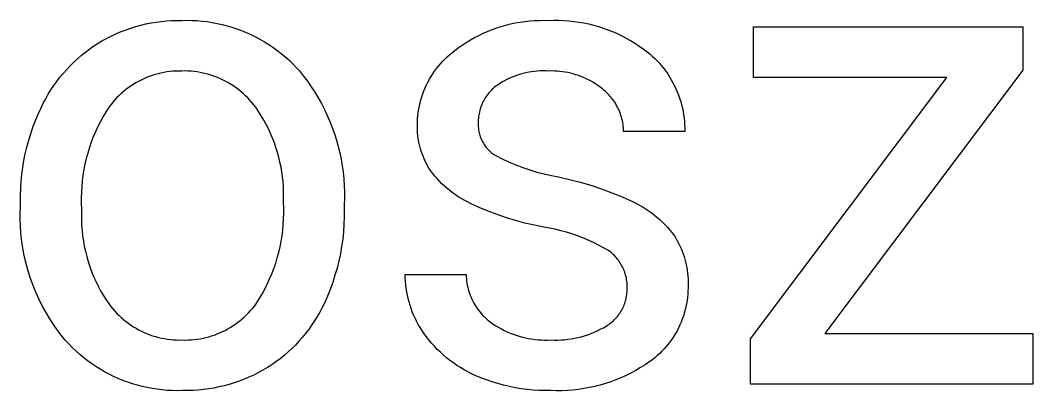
# Model space of a CAD drawing. Header units: millimetres. Extents: x 0 to 4030, y -54 to 2762.
# Drawn here: x 2719.7 to 2780.5, y 123.4 to 145.6 of the extents above; entities that cross this region are included whole.
import ezdxf

# ---------------------------------------------------------------- set-up
doc = ezdxf.new("R2010")
doc.units = ezdxf.units.MM
doc.header["$MEASUREMENT"] = 0
doc.layers.add('Domyślny', color=7, linetype='Continuous', true_color=0x000000)

msp = doc.modelspace()

# ---------------------------------------------------------------- linework, layer by layer
at = {"layer": 'Domyślny'}
for p, q in [((2726.644, 145.258), (2726.943, 145.339)), ((2726.943, 145.339), (2727.245, 145.411)), ((2727.245, 145.411), (2727.55, 145.472)), ((2727.55, 145.472), (2727.856, 145.523)), ((2727.856, 145.523), (2728.163, 145.564)), ((2728.163, 145.564), (2728.472, 145.595)), ((2728.472, 145.595), (2728.781, 145.615)), ((2728.781, 145.615), (2729.092, 145.625)), ((2729.092, 145.625), (2729.402, 145.625)), ((2729.402, 145.625), (2729.707, 145.631)), ((2729.707, 145.631), (2730.012, 145.626)), ((2730.012, 145.626), (2730.317, 145.611)), ((2730.317, 145.611), (2730.621, 145.586)), ((2730.621, 145.586), (2730.924, 145.55)), ((2730.924, 145.55), (2731.225, 145.504)), ((2731.225, 145.504), (2731.525, 145.448)), ((2731.525, 145.448), (2731.823, 145.382)), ((2731.823, 145.382), (2732.118, 145.306)), ((2732.118, 145.306), (2732.411, 145.219)), ((2748.577, 145.262), (2748.856, 145.341)), ((2748.856, 145.341), (2749.137, 145.411)), ((2749.137, 145.411), (2749.42, 145.471)), ((2749.42, 145.471), (2749.705, 145.522)), ((2749.705, 145.522), (2749.992, 145.563)), ((2749.992, 145.563), (2750.28, 145.595)), ((2750.28, 145.595), (2750.569, 145.617)), ((2750.569, 145.617), (2750.858, 145.629)), ((2750.858, 145.629), (2751.148, 145.632)), ((2751.148, 145.632), (2751.437, 145.625)), ((2751.437, 145.625), (2751.738, 145.634)), ((2751.738, 145.634), (2752.038, 145.632)), ((2752.038, 145.632), (2752.339, 145.621)), ((2752.339, 145.621), (2752.638, 145.599)), ((2752.638, 145.599), (2752.937, 145.567)), ((2752.937, 145.567), (2753.235, 145.525)), ((2753.235, 145.525), (2753.531, 145.473)), ((2753.531, 145.473), (2753.825, 145.412)), ((2753.825, 145.412), (2754.117, 145.34)), ((2754.117, 145.34), (2754.407, 145.258)), ((2724.919, 144.565), (2725.197, 144.704)), ((2725.197, 144.704), (2725.478, 144.834)), ((2725.478, 144.834), (2725.764, 144.954)), ((2725.764, 144.954), (2726.054, 145.065)), ((2726.054, 145.065), (2726.348, 145.166)), ((2726.348, 145.166), (2726.644, 145.258)), ((2732.411, 145.219), (2732.7, 145.123)), ((2732.7, 145.123), (2732.986, 145.017)), ((2732.986, 145.017), (2733.269, 144.902)), ((2733.269, 144.902), (2733.547, 144.777)), ((2733.547, 144.777), (2733.821, 144.642)), ((2746.975, 144.595), (2747.232, 144.728)), ((2747.232, 144.728), (2747.494, 144.853)), ((2747.494, 144.853), (2747.759, 144.969)), ((2747.759, 144.969), (2748.029, 145.075)), ((2748.029, 145.075), (2748.301, 145.173)), ((2748.301, 145.173), (2748.577, 145.262)), ((2754.407, 145.258), (2754.693, 145.167)), ((2754.693, 145.167), (2754.977, 145.066)), ((2754.977, 145.066), (2755.256, 144.956)), ((2755.256, 144.956), (2755.532, 144.836)), ((2755.532, 144.836), (2755.804, 144.708)), ((2755.804, 144.708), (2756.071, 144.57)), ((2763.709, 142.209), (2763.709, 145.245)), ((2763.709, 145.245), (2779.891, 145.245)), ((2779.891, 145.245), (2779.891, 142.645)), ((2723.868, 143.913), (2724.121, 144.091)), ((2724.121, 144.091), (2724.379, 144.26)), ((2724.379, 144.26), (2724.647, 144.417)), ((2724.647, 144.417), (2724.919, 144.565)), ((2733.821, 144.642), (2734.09, 144.499)), ((2734.09, 144.499), (2734.354, 144.346)), ((2734.354, 144.346), (2734.613, 144.185)), ((2734.613, 144.185), (2734.866, 144.015)), ((2745.995, 143.979), (2746.232, 144.145)), ((2746.232, 144.145), (2746.475, 144.303)), ((2746.475, 144.303), (2746.723, 144.453)), ((2746.723, 144.453), (2746.975, 144.595)), ((2756.071, 144.57), (2756.333, 144.423)), ((2756.333, 144.423), (2756.59, 144.267)), ((2756.59, 144.267), (2756.842, 144.103)), ((2756.842, 144.103), (2757.088, 143.93)), ((2723.147, 143.332), (2723.381, 143.534)), ((2723.381, 143.534), (2723.621, 143.728)), ((2723.621, 143.728), (2723.868, 143.913)), ((2734.866, 144.015), (2735.113, 143.836)), ((2735.113, 143.836), (2735.354, 143.649)), ((2735.354, 143.649), (2735.589, 143.454)), ((2735.589, 143.454), (2735.817, 143.251)), ((2745.324, 143.437), (2745.467, 143.565)), ((2745.467, 143.565), (2745.613, 143.687)), ((2745.613, 143.687), (2745.764, 143.804)), ((2745.764, 143.804), (2745.995, 143.979)), ((2757.088, 143.93), (2757.328, 143.75)), ((2757.328, 143.75), (2757.486, 143.621)), ((2757.486, 143.621), (2757.639, 143.486)), ((2757.639, 143.486), (2757.787, 143.347)), ((2722.488, 142.681), (2722.7, 142.906)), ((2722.7, 142.906), (2722.92, 143.123)), ((2722.92, 143.123), (2723.147, 143.332)), ((2735.817, 143.251), (2736.037, 143.041)), ((2736.037, 143.041), (2736.251, 142.823)), ((2744.683, 142.731), (2744.801, 142.881)), ((2744.801, 142.881), (2744.925, 143.027)), ((2744.925, 143.027), (2745.053, 143.168)), ((2745.053, 143.168), (2745.186, 143.305)), ((2745.186, 143.305), (2745.324, 143.437)), ((2757.787, 143.347), (2757.93, 143.203)), ((2757.93, 143.203), (2758.069, 143.053)), ((2758.069, 143.053), (2758.202, 142.9)), ((2758.202, 142.9), (2758.33, 142.741)), ((2722.086, 142.212), (2722.283, 142.45)), ((2722.283, 142.45), (2722.488, 142.681)), ((2727.455, 142.265), (2727.287, 142.199)), ((2727.625, 142.325), (2727.455, 142.265)), ((2727.798, 142.378), (2727.625, 142.325)), ((2727.972, 142.426), (2727.798, 142.378)), ((2728.147, 142.468), (2727.972, 142.426)), ((2728.324, 142.504), (2728.147, 142.468)), ((2728.502, 142.533), (2728.324, 142.504)), ((2728.681, 142.557), (2728.502, 142.533)), ((2728.861, 142.574), (2728.681, 142.557)), ((2729.041, 142.585), (2728.861, 142.574)), ((2729.221, 142.59), (2729.041, 142.585)), ((2729.402, 142.589), (2729.221, 142.59)), ((2729.585, 142.591), (2729.402, 142.589)), ((2729.769, 142.586), (2729.585, 142.591)), ((2729.952, 142.575), (2729.769, 142.586)), ((2730.134, 142.558), (2729.952, 142.575)), ((2730.316, 142.535), (2730.134, 142.558)), ((2730.497, 142.505), (2730.316, 142.535)), ((2730.677, 142.469), (2730.497, 142.505)), ((2730.855, 142.427), (2730.677, 142.469)), ((2731.032, 142.379), (2730.855, 142.427)), ((2731.207, 142.324), (2731.032, 142.379)), ((2731.38, 142.264), (2731.207, 142.324)), ((2731.551, 142.198), (2731.38, 142.264)), ((2736.251, 142.823), (2736.457, 142.598)), ((2736.457, 142.598), (2736.705, 142.29)), ((2736.705, 142.29), (2736.942, 141.974)), ((2744.263, 142.094), (2744.36, 142.259)), ((2744.36, 142.259), (2744.462, 142.42)), ((2744.462, 142.42), (2744.57, 142.578)), ((2744.57, 142.578), (2744.683, 142.731)), ((2749.395, 142.284), (2749.234, 142.221)), ((2749.559, 142.341), (2749.395, 142.284)), ((2749.724, 142.393), (2749.559, 142.341)), ((2749.891, 142.439), (2749.724, 142.393)), ((2750.06, 142.479), (2749.891, 142.439)), ((2750.23, 142.514), (2750.06, 142.479)), ((2750.4, 142.542), (2750.23, 142.514)), ((2750.572, 142.565), (2750.4, 142.542)), ((2750.745, 142.582), (2750.572, 142.565)), ((2750.918, 142.592), (2750.745, 142.582)), ((2751.091, 142.597), (2750.918, 142.592)), ((2751.264, 142.596), (2751.091, 142.597)), ((2751.437, 142.589), (2751.264, 142.596)), ((2751.602, 142.592), (2751.437, 142.589)), ((2751.766, 142.59), (2751.602, 142.592)), ((2751.931, 142.581), (2751.766, 142.59)), ((2752.095, 142.568), (2751.931, 142.581)), ((2752.258, 142.548), (2752.095, 142.568)), ((2752.421, 142.524), (2752.258, 142.548)), ((2752.582, 142.493), (2752.421, 142.524)), ((2752.743, 142.457), (2752.582, 142.493)), ((2752.902, 142.416), (2752.743, 142.457)), ((2753.06, 142.369), (2752.902, 142.416)), ((2753.216, 142.316), (2753.06, 142.369)), ((2753.37, 142.259), (2753.216, 142.316)), ((2753.522, 142.196), (2753.37, 142.259)), ((2758.33, 142.741), (2758.452, 142.579)), ((2758.452, 142.579), (2758.569, 142.412)), ((2758.569, 142.412), (2758.68, 142.242)), ((2758.68, 142.242), (2758.785, 142.067)), ((2779.891, 142.645), (2767.99, 126.839)), ((2721.545, 141.461), (2721.717, 141.717)), ((2721.717, 141.717), (2721.898, 141.968)), ((2721.898, 141.968), (2722.086, 142.212)), ((2726.334, 141.689), (2726.186, 141.585)), ((2726.485, 141.787), (2726.334, 141.689)), ((2726.639, 141.881), (2726.485, 141.787)), ((2726.797, 141.969), (2726.639, 141.881)), ((2726.958, 142.051), (2726.797, 141.969)), ((2727.121, 142.128), (2726.958, 142.051)), ((2727.287, 142.199), (2727.121, 142.128)), ((2731.72, 142.125), (2731.551, 142.198)), ((2731.886, 142.047), (2731.72, 142.125)), ((2732.049, 141.964), (2731.886, 142.047)), ((2732.209, 141.874), (2732.049, 141.964)), ((2732.366, 141.78), (2732.209, 141.874)), ((2732.52, 141.68), (2732.366, 141.78)), ((2732.67, 141.574), (2732.52, 141.68)), ((2736.942, 141.974), (2737.169, 141.651)), ((2737.169, 141.651), (2737.384, 141.32)), ((2744.007, 141.582), (2744.087, 141.756)), ((2744.087, 141.756), (2744.172, 141.926)), ((2744.172, 141.926), (2744.263, 142.094)), ((2748.245, 141.675), (2748.172, 141.617)), ((2748.32, 141.73), (2748.245, 141.675)), ((2748.465, 141.825), (2748.32, 141.73)), ((2748.613, 141.915), (2748.465, 141.825)), ((2748.764, 141.999), (2748.613, 141.915)), ((2748.918, 142.079), (2748.764, 141.999)), ((2749.075, 142.153), (2748.918, 142.079)), ((2749.234, 142.221), (2749.075, 142.153)), ((2753.672, 142.128), (2753.522, 142.196)), ((2753.819, 142.055), (2753.672, 142.128)), ((2753.964, 141.977), (2753.819, 142.055)), ((2754.106, 141.893), (2753.964, 141.977)), ((2754.245, 141.806), (2754.106, 141.893)), ((2754.382, 141.713), (2754.245, 141.806)), ((2754.514, 141.616), (2754.382, 141.713)), ((2758.785, 142.067), (2758.884, 141.89)), ((2758.884, 141.89), (2758.977, 141.709)), ((2758.977, 141.709), (2759.064, 141.525)), ((2763.531, 126.537), (2775.314, 142.209)), ((2775.314, 142.209), (2763.709, 142.209)), ((2721.227, 140.931), (2721.382, 141.199)), ((2721.382, 141.199), (2721.545, 141.461)), ((2725.633, 141.121), (2725.506, 140.994)), ((2725.765, 141.244), (2725.633, 141.121)), ((2725.902, 141.363), (2725.765, 141.244)), ((2726.042, 141.476), (2725.902, 141.363)), ((2726.186, 141.585), (2726.042, 141.476)), ((2732.816, 141.464), (2732.67, 141.574)), ((2732.959, 141.348), (2732.816, 141.464)), ((2733.097, 141.228), (2732.959, 141.348)), ((2733.231, 141.103), (2733.097, 141.228)), ((2733.361, 140.973), (2733.231, 141.103)), ((2737.384, 141.32), (2737.588, 140.981)), ((2743.751, 140.863), (2743.806, 141.046)), ((2743.806, 141.046), (2743.867, 141.227)), ((2743.867, 141.227), (2743.934, 141.405)), ((2743.934, 141.405), (2744.007, 141.582)), ((2747.669, 141.068), (2747.617, 140.99)), ((2747.723, 141.144), (2747.669, 141.068)), ((2747.78, 141.218), (2747.723, 141.144)), ((2747.839, 141.29), (2747.78, 141.218)), ((2747.901, 141.36), (2747.839, 141.29)), ((2747.965, 141.427), (2747.901, 141.36)), ((2748.032, 141.493), (2747.965, 141.427)), ((2748.101, 141.556), (2748.032, 141.493)), ((2748.172, 141.617), (2748.101, 141.556)), ((2754.644, 141.514), (2754.514, 141.616)), ((2754.73, 141.446), (2754.644, 141.514)), ((2754.813, 141.375), (2754.73, 141.446)), ((2754.894, 141.301), (2754.813, 141.375)), ((2754.973, 141.225), (2754.894, 141.301)), ((2755.049, 141.145), (2754.973, 141.225)), ((2755.122, 141.064), (2755.049, 141.145)), ((2755.192, 140.98), (2755.122, 141.064)), ((2759.064, 141.525), (2759.144, 141.338)), ((2759.144, 141.338), (2759.218, 141.148)), ((2759.218, 141.148), (2759.285, 140.956)), ((2720.946, 140.381), (2721.082, 140.659)), ((2721.082, 140.659), (2721.227, 140.931)), ((2725.04, 140.442), (2724.855, 140.156)), ((2725.15, 140.586), (2725.04, 140.442)), ((2725.264, 140.726), (2725.15, 140.586)), ((2725.382, 140.862), (2725.264, 140.726)), ((2725.506, 140.994), (2725.382, 140.862)), ((2733.486, 140.839), (2733.361, 140.973)), ((2733.607, 140.701), (2733.486, 140.839)), ((2733.722, 140.559), (2733.607, 140.701)), ((2733.833, 140.413), (2733.722, 140.559)), ((2734.003, 140.164), (2733.833, 140.413)), ((2737.588, 140.981), (2737.781, 140.636)), ((2737.781, 140.636), (2737.961, 140.285)), ((2743.625, 140.304), (2743.661, 140.492)), ((2743.661, 140.492), (2743.703, 140.678)), ((2743.703, 140.678), (2743.751, 140.863)), ((2747.367, 140.49), (2747.335, 140.402)), ((2747.401, 140.577), (2747.367, 140.49)), ((2747.439, 140.663), (2747.401, 140.577)), ((2747.479, 140.747), (2747.439, 140.663)), ((2747.522, 140.829), (2747.479, 140.747)), ((2747.568, 140.911), (2747.522, 140.829)), ((2747.617, 140.99), (2747.568, 140.911)), ((2755.26, 140.893), (2755.192, 140.98)), ((2755.325, 140.805), (2755.26, 140.893)), ((2755.386, 140.714), (2755.325, 140.805)), ((2755.445, 140.621), (2755.386, 140.714)), ((2755.5, 140.527), (2755.445, 140.621)), ((2755.552, 140.43), (2755.5, 140.527)), ((2755.601, 140.332), (2755.552, 140.43)), ((2759.285, 140.956), (2759.346, 140.762)), ((2759.346, 140.762), (2759.4, 140.566)), ((2759.4, 140.566), (2759.448, 140.368)), ((2720.612, 139.617), (2720.772, 140.002)), ((2720.772, 140.002), (2720.946, 140.381)), ((2724.68, 139.863), (2724.515, 139.565)), ((2724.855, 140.156), (2724.68, 139.863)), ((2734.166, 139.91), (2734.003, 140.164)), ((2734.319, 139.65), (2734.166, 139.91)), ((2737.961, 140.285), (2738.13, 139.928)), ((2738.13, 139.928), (2738.287, 139.565)), ((2743.557, 139.736), (2743.573, 139.926)), ((2743.573, 139.926), (2743.596, 140.116)), ((2743.596, 140.116), (2743.625, 140.304)), ((2747.212, 139.857), (2747.203, 139.764)), ((2747.225, 139.95), (2747.212, 139.857)), ((2747.241, 140.042), (2747.225, 139.95)), ((2747.26, 140.133), (2747.241, 140.042)), ((2747.282, 140.224), (2747.26, 140.133)), ((2747.307, 140.314), (2747.282, 140.224)), ((2747.335, 140.402), (2747.307, 140.314)), ((2755.646, 140.232), (2755.601, 140.332)), ((2755.688, 140.131), (2755.646, 140.232)), ((2755.727, 140.029), (2755.688, 140.131)), ((2755.762, 139.925), (2755.727, 140.029)), ((2755.794, 139.82), (2755.762, 139.925)), ((2755.822, 139.714), (2755.794, 139.82)), ((2759.448, 140.368), (2759.488, 140.169)), ((2759.488, 140.169), (2759.522, 139.968)), ((2759.522, 139.968), (2759.549, 139.766)), ((2720.328, 138.832), (2720.463, 139.227)), ((2720.463, 139.227), (2720.612, 139.617)), ((2724.361, 139.261), (2724.216, 138.952)), ((2724.515, 139.565), (2724.361, 139.261)), ((2734.464, 139.386), (2734.319, 139.65)), ((2734.6, 139.117), (2734.464, 139.386)), ((2738.287, 139.565), (2738.431, 139.198)), ((2738.431, 139.198), (2738.562, 138.825)), ((2743.543, 139.194), (2743.545, 139.354)), ((2743.547, 139.034), (2743.543, 139.194)), ((2743.545, 139.354), (2743.548, 139.545)), ((2743.548, 139.545), (2743.557, 139.736)), ((2747.194, 139.485), (2747.192, 139.409)), ((2747.192, 139.409), (2747.192, 139.333)), ((2747.192, 139.333), (2747.195, 139.258)), ((2747.197, 139.671), (2747.194, 139.578)), ((2747.194, 139.578), (2747.194, 139.485)), ((2747.195, 139.258), (2747.201, 139.183)), ((2747.203, 139.764), (2747.197, 139.671)), ((2755.847, 139.607), (2755.822, 139.714)), ((2755.868, 139.499), (2755.847, 139.607)), ((2755.885, 139.391), (2755.868, 139.499)), ((2755.898, 139.282), (2755.885, 139.391)), ((2755.908, 139.173), (2755.898, 139.282)), ((2759.549, 139.766), (2759.569, 139.564)), ((2759.569, 139.564), (2759.582, 139.361)), ((2759.582, 139.361), (2759.588, 139.157)), ((2720.206, 138.433), (2720.328, 138.832)), ((2724.083, 138.638), (2723.961, 138.32)), ((2724.216, 138.952), (2724.083, 138.638)), ((2734.727, 138.843), (2734.6, 139.117)), ((2734.845, 138.566), (2734.727, 138.843)), ((2738.562, 138.825), (2738.681, 138.448)), ((2743.556, 138.874), (2743.547, 139.034)), ((2743.571, 138.714), (2743.556, 138.874)), ((2743.591, 138.555), (2743.571, 138.714)), ((2747.201, 139.183), (2747.209, 139.107)), ((2747.209, 139.107), (2747.219, 139.033)), ((2747.219, 139.033), (2747.233, 138.958)), ((2747.233, 138.958), (2747.249, 138.884)), ((2747.249, 138.884), (2747.267, 138.811)), ((2747.267, 138.811), (2747.288, 138.738)), ((2747.288, 138.738), (2747.311, 138.667)), ((2747.311, 138.667), (2747.337, 138.596)), ((2747.337, 138.596), (2747.366, 138.525)), ((2755.915, 139.063), (2755.908, 139.173)), ((2755.917, 138.954), (2755.915, 139.063)), ((2759.588, 138.954), (2755.917, 138.954)), ((2759.588, 139.157), (2759.588, 138.954)), ((2720.002, 137.624), (2720.097, 138.03)), ((2720.097, 138.03), (2720.206, 138.433)), ((2723.85, 137.998), (2723.749, 137.672)), ((2723.961, 138.32), (2723.85, 137.998)), ((2734.954, 138.284), (2734.845, 138.566)), ((2735.053, 138), (2734.954, 138.284)), ((2735.143, 137.712), (2735.053, 138)), ((2738.681, 138.448), (2738.787, 138.068)), ((2738.787, 138.068), (2738.881, 137.684)), ((2743.617, 138.397), (2743.591, 138.555)), ((2743.647, 138.24), (2743.617, 138.397)), ((2743.683, 138.084), (2743.647, 138.24)), ((2743.725, 137.929), (2743.683, 138.084)), ((2747.366, 138.525), (2747.396, 138.456)), ((2747.396, 138.456), (2747.429, 138.388)), ((2747.429, 138.388), (2747.465, 138.322)), ((2747.465, 138.322), (2747.503, 138.256)), ((2747.503, 138.256), (2747.542, 138.192)), ((2747.542, 138.192), (2747.585, 138.129)), ((2747.585, 138.129), (2747.629, 138.068)), ((2747.629, 138.068), (2747.675, 138.009)), ((2747.675, 138.009), (2747.724, 137.95)), ((2719.919, 137.214), (2720.002, 137.624)), ((2723.749, 137.672), (2723.661, 137.343)), ((2735.223, 137.421), (2735.143, 137.712)), ((2735.293, 137.128), (2735.223, 137.421)), ((2738.881, 137.684), (2738.961, 137.297)), ((2743.771, 137.776), (2743.725, 137.929)), ((2743.823, 137.624), (2743.771, 137.776)), ((2743.88, 137.474), (2743.823, 137.624)), ((2743.941, 137.327), (2743.88, 137.474)), ((2747.724, 137.95), (2747.774, 137.894)), ((2747.774, 137.894), (2747.827, 137.84)), ((2747.827, 137.84), (2747.881, 137.787)), ((2747.881, 137.787), (2747.937, 137.736)), ((2747.937, 137.736), (2747.994, 137.687)), ((2747.994, 137.687), (2748.054, 137.641)), ((2748.054, 137.641), (2748.115, 137.596)), ((2748.115, 137.596), (2748.177, 137.553)), ((2748.177, 137.553), (2748.241, 137.513)), ((2748.241, 137.513), (2748.639, 137.314)), ((2719.796, 136.389), (2719.851, 136.803)), ((2719.851, 136.803), (2719.919, 137.214)), ((2723.583, 137.011), (2723.517, 136.676)), ((2723.661, 137.343), (2723.583, 137.011)), ((2735.354, 136.833), (2735.293, 137.128)), ((2735.405, 136.535), (2735.354, 136.833)), ((2738.961, 137.297), (2739.028, 136.908)), ((2739.028, 136.908), (2739.082, 136.517)), ((2744.008, 137.181), (2743.941, 137.327)), ((2744.08, 137.038), (2744.008, 137.181)), ((2744.156, 136.897), (2744.08, 137.038)), ((2744.237, 136.759), (2744.156, 136.897)), ((2744.323, 136.623), (2744.237, 136.759)), ((2748.639, 137.314), (2749.044, 137.13)), ((2749.044, 137.13), (2749.455, 136.959)), ((2749.455, 136.959), (2749.871, 136.802)), ((2749.871, 136.802), (2750.293, 136.659)), ((2719.754, 135.974), (2719.796, 136.389)), ((2723.463, 136.34), (2723.42, 136.001)), ((2723.517, 136.676), (2723.463, 136.34)), ((2735.446, 136.237), (2735.405, 136.535)), ((2735.477, 135.937), (2735.446, 136.237)), ((2739.082, 136.517), (2739.122, 136.124)), ((2744.45, 136.456), (2744.323, 136.623)), ((2744.582, 136.293), (2744.45, 136.456)), ((2744.719, 136.134), (2744.582, 136.293)), ((2750.293, 136.659), (2750.719, 136.531)), ((2750.719, 136.531), (2751.149, 136.417)), ((2751.149, 136.417), (2751.583, 136.318)), ((2751.583, 136.318), (2752.02, 136.234)), ((2752.02, 136.234), (2752.672, 136.089)), ((2719.713, 135.14), (2719.727, 135.557)), ((2719.727, 135.557), (2719.754, 135.974)), ((2723.389, 135.662), (2723.37, 135.321)), ((2723.42, 136.001), (2723.389, 135.662)), ((2735.498, 135.636), (2735.477, 135.937)), ((2735.509, 135.335), (2735.498, 135.636)), ((2739.122, 136.124), (2739.149, 135.73)), ((2739.149, 135.73), (2739.163, 135.335)), ((2744.862, 135.981), (2744.719, 136.134)), ((2745.01, 135.832), (2744.862, 135.981)), ((2745.163, 135.688), (2745.01, 135.832)), ((2745.321, 135.549), (2745.163, 135.688)), ((2745.483, 135.416), (2745.321, 135.549)), ((2752.672, 136.089), (2753.319, 135.922)), ((2753.319, 135.922), (2753.96, 135.734)), ((2753.96, 135.734), (2754.595, 135.523)), ((2719.713, 134.723), (2719.713, 135.14)), ((2723.37, 135.321), (2723.363, 134.98)), ((2723.363, 134.98), (2723.367, 134.639)), ((2735.501, 134.732), (2735.51, 135.033)), ((2735.51, 135.033), (2735.509, 135.335)), ((2739.163, 134.94), (2739.151, 134.545)), ((2739.163, 135.335), (2739.163, 134.94)), ((2745.65, 135.288), (2745.483, 135.416)), ((2745.82, 135.166), (2745.65, 135.288)), ((2745.995, 135.049), (2745.82, 135.166)), ((2746.174, 134.939), (2745.995, 135.049)), ((2746.356, 134.834), (2746.174, 134.939)), ((2754.595, 135.523), (2755.221, 135.292)), ((2755.221, 135.292), (2755.84, 135.038)), ((2755.84, 135.038), (2756.449, 134.764)), ((2719.7, 134.072), (2719.713, 134.465)), ((2719.713, 134.465), (2719.713, 134.723)), ((2723.367, 134.639), (2723.383, 134.299)), ((2735.515, 134.394), (2735.501, 134.732)), ((2735.518, 134.056), (2735.515, 134.394)), ((2739.151, 134.545), (2739.151, 134.287)), ((2746.542, 134.736), (2746.356, 134.834)), ((2746.73, 134.644), (2746.542, 134.736)), ((2747.259, 134.406), (2746.73, 134.644)), ((2747.795, 134.185), (2747.259, 134.406)), ((2756.449, 134.764), (2756.647, 134.67)), ((2756.647, 134.67), (2756.841, 134.568)), ((2756.841, 134.568), (2757.031, 134.46)), ((2757.031, 134.46), (2757.218, 134.346)), ((2757.218, 134.346), (2757.401, 134.225)), ((2719.701, 133.678), (2719.7, 134.072)), ((2723.383, 134.299), (2723.373, 133.981)), ((2723.373, 133.981), (2723.374, 133.664)), ((2735.51, 133.718), (2735.518, 134.056)), ((2739.15, 133.842), (2739.134, 133.397)), ((2739.151, 134.287), (2739.15, 133.842)), ((2748.337, 133.98), (2747.795, 134.185)), ((2748.886, 133.794), (2748.337, 133.98)), ((2749.44, 133.624), (2748.886, 133.794)), ((2757.401, 134.225), (2757.579, 134.098)), ((2757.579, 134.098), (2757.754, 133.965)), ((2757.754, 133.965), (2757.923, 133.827)), ((2757.923, 133.827), (2758.088, 133.683)), ((2719.715, 133.285), (2719.701, 133.678)), ((2719.743, 132.893), (2719.715, 133.285)), ((2723.374, 133.664), (2723.386, 133.346)), ((2723.386, 133.346), (2723.409, 133.029)), ((2735.459, 133.044), (2735.49, 133.381)), ((2735.49, 133.381), (2735.51, 133.718)), ((2739.134, 133.397), (2739.103, 132.953)), ((2750, 133.472), (2749.44, 133.624)), ((2750.564, 133.339), (2750, 133.472)), ((2751.132, 133.223), (2750.564, 133.339)), ((2751.473, 133.164), (2751.132, 133.223)), ((2751.813, 133.095), (2751.473, 133.164)), ((2758.088, 133.683), (2758.248, 133.533)), ((2758.248, 133.533), (2758.403, 133.378)), ((2758.403, 133.378), (2758.552, 133.218)), ((2758.552, 133.218), (2758.696, 133.053)), ((2719.784, 132.502), (2719.743, 132.893)), ((2723.409, 133.029), (2723.443, 132.714)), ((2723.443, 132.714), (2723.488, 132.399)), ((2735.362, 132.375), (2735.416, 132.709)), ((2735.416, 132.709), (2735.459, 133.044)), ((2739.056, 132.511), (2738.994, 132.07)), ((2739.103, 132.953), (2739.056, 132.511)), ((2752.15, 133.014), (2751.813, 133.095)), ((2752.484, 132.923), (2752.15, 133.014)), ((2752.816, 132.821), (2752.484, 132.923)), ((2753.143, 132.708), (2752.816, 132.821)), ((2753.467, 132.585), (2753.143, 132.708)), ((2753.787, 132.452), (2753.467, 132.585)), ((2758.696, 133.053), (2758.834, 132.883)), ((2758.834, 132.883), (2758.967, 132.708)), ((2758.967, 132.708), (2759.058, 132.563)), ((2759.058, 132.563), (2759.144, 132.414)), ((2719.838, 132.112), (2719.784, 132.502)), ((2719.905, 131.725), (2719.838, 132.112)), ((2723.488, 132.399), (2723.543, 132.086)), ((2723.543, 132.086), (2723.61, 131.776)), ((2735.22, 131.714), (2735.297, 132.043)), ((2735.297, 132.043), (2735.362, 132.375)), ((2738.994, 132.07), (2738.917, 131.632)), ((2754.103, 132.308), (2753.787, 132.452)), ((2754.413, 132.154), (2754.103, 132.308)), ((2754.719, 131.991), (2754.413, 132.154)), ((2755.019, 131.817), (2754.719, 131.991)), ((2759.144, 132.414), (2759.225, 132.263)), ((2759.225, 132.263), (2759.301, 132.109)), ((2759.301, 132.109), (2759.372, 131.953)), ((2759.372, 131.953), (2759.437, 131.794)), ((2719.985, 131.34), (2719.905, 131.725)), ((2720.079, 130.958), (2719.985, 131.34)), ((2723.61, 131.776), (2723.688, 131.468)), ((2723.688, 131.468), (2723.776, 131.163)), ((2735.034, 131.064), (2735.132, 131.388)), ((2735.132, 131.388), (2735.22, 131.714)), ((2738.917, 131.632), (2738.824, 131.197)), ((2755.092, 131.763), (2755.019, 131.817)), ((2755.164, 131.706), (2755.092, 131.763)), ((2755.234, 131.646), (2755.164, 131.706)), ((2755.301, 131.584), (2755.234, 131.646)), ((2755.367, 131.52), (2755.301, 131.584)), ((2755.43, 131.454), (2755.367, 131.52)), ((2755.491, 131.385), (2755.43, 131.454)), ((2755.549, 131.315), (2755.491, 131.385)), ((2755.605, 131.242), (2755.549, 131.315)), ((2759.437, 131.794), (2759.497, 131.633)), ((2759.497, 131.633), (2759.552, 131.47)), ((2759.552, 131.47), (2759.601, 131.306)), ((2759.601, 131.306), (2759.645, 131.14)), ((2720.185, 130.579), (2720.079, 130.958)), ((2723.776, 131.163), (2723.875, 130.861)), ((2723.875, 130.861), (2723.984, 130.563)), ((2734.803, 130.429), (2734.924, 130.745)), ((2734.924, 130.745), (2735.034, 131.064)), ((2738.717, 130.765), (2738.594, 130.337)), ((2738.824, 131.197), (2738.717, 130.765)), ((2755.659, 131.168), (2755.605, 131.242)), ((2755.709, 131.092), (2755.659, 131.168)), ((2755.758, 131.014), (2755.709, 131.092)), ((2755.803, 130.935), (2755.758, 131.014)), ((2755.846, 130.854), (2755.803, 130.935)), ((2755.886, 130.771), (2755.846, 130.854)), ((2755.924, 130.688), (2755.886, 130.771)), ((2755.958, 130.603), (2755.924, 130.688)), ((2759.645, 131.14), (2759.682, 130.972)), ((2759.682, 130.972), (2759.715, 130.803)), ((2759.715, 130.803), (2759.741, 130.634)), ((2720.304, 130.204), (2720.185, 130.579)), ((2720.435, 129.833), (2720.304, 130.204)), ((2723.984, 130.563), (2724.104, 130.268)), ((2724.104, 130.268), (2724.234, 129.978)), ((2734.531, 129.81), (2734.672, 130.117)), ((2734.672, 130.117), (2734.803, 130.429)), ((2738.594, 130.337), (2738.457, 129.914)), ((2742.816, 130.183), (2742.812, 130.391)), ((2742.812, 130.391), (2746.465, 130.391)), ((2742.826, 129.974), (2742.816, 130.183)), ((2746.465, 130.391), (2746.47, 130.263)), ((2746.47, 130.263), (2746.48, 130.135)), ((2746.48, 130.135), (2746.494, 130.008)), ((2755.989, 130.517), (2755.958, 130.603)), ((2756.018, 130.43), (2755.989, 130.517)), ((2756.043, 130.342), (2756.018, 130.43)), ((2756.066, 130.253), (2756.043, 130.342)), ((2756.085, 130.163), (2756.066, 130.253)), ((2756.101, 130.073), (2756.085, 130.163)), ((2756.114, 129.982), (2756.101, 130.073)), ((2759.741, 130.634), (2759.762, 130.463)), ((2759.762, 130.463), (2759.776, 130.292)), ((2759.776, 130.292), (2759.786, 130.121)), ((2759.786, 130.121), (2759.789, 129.949)), ((2720.579, 129.467), (2720.435, 129.833)), ((2720.736, 129.106), (2720.579, 129.467)), ((2724.234, 129.978), (2724.374, 129.693)), ((2724.374, 129.693), (2724.524, 129.413)), ((2734.217, 129.212), (2734.379, 129.508)), ((2734.379, 129.508), (2734.531, 129.81)), ((2738.304, 129.495), (2738.138, 129.083)), ((2738.457, 129.914), (2738.304, 129.495)), ((2742.844, 129.766), (2742.826, 129.974)), ((2742.869, 129.559), (2742.844, 129.766)), ((2742.901, 129.353), (2742.869, 129.559)), ((2746.494, 130.008), (2746.512, 129.881)), ((2746.512, 129.881), (2746.535, 129.754)), ((2746.535, 129.754), (2746.563, 129.629)), ((2746.563, 129.629), (2746.594, 129.505)), ((2746.594, 129.505), (2746.63, 129.382)), ((2756.125, 129.891), (2756.114, 129.982)), ((2756.131, 129.8), (2756.125, 129.891)), ((2756.135, 129.709), (2756.131, 129.8)), ((2756.133, 129.436), (2756.134, 129.525)), ((2756.134, 129.525), (2756.136, 129.617)), ((2756.136, 129.617), (2756.135, 129.709)), ((2759.788, 129.586), (2759.783, 129.394)), ((2759.789, 129.949), (2759.786, 129.777)), ((2759.786, 129.777), (2759.788, 129.586)), ((2720.904, 128.751), (2720.736, 129.106)), ((2724.524, 129.413), (2724.683, 129.138)), ((2724.683, 129.138), (2724.852, 128.869)), ((2724.852, 128.869), (2725.03, 128.606)), ((2733.863, 128.636), (2734.044, 128.921)), ((2734.044, 128.921), (2734.217, 129.212)), ((2738.138, 129.083), (2737.957, 128.676)), ((2742.939, 129.148), (2742.901, 129.353)), ((2742.985, 128.945), (2742.939, 129.148)), ((2743.038, 128.743), (2742.985, 128.945)), ((2746.63, 129.382), (2746.67, 129.26)), ((2746.67, 129.26), (2746.714, 129.139)), ((2746.714, 129.139), (2746.763, 129.02)), ((2746.763, 129.02), (2746.815, 128.903)), ((2746.815, 128.903), (2746.871, 128.788)), ((2756.042, 128.82), (2756.064, 128.906)), ((2756.064, 128.906), (2756.083, 128.993)), ((2756.083, 128.993), (2756.099, 129.081)), ((2756.099, 129.081), (2756.112, 129.169)), ((2756.112, 129.169), (2756.122, 129.258)), ((2756.122, 129.258), (2756.129, 129.347)), ((2756.129, 129.347), (2756.133, 129.436)), ((2759.753, 129.013), (2759.728, 128.823)), ((2759.771, 129.203), (2759.753, 129.013)), ((2759.783, 129.394), (2759.771, 129.203)), ((2721.085, 128.402), (2720.904, 128.751)), ((2721.277, 128.058), (2721.085, 128.402)), ((2725.03, 128.606), (2725.141, 128.461)), ((2725.141, 128.461), (2725.256, 128.32)), ((2725.256, 128.32), (2725.376, 128.184)), ((2733.531, 128.222), (2733.646, 128.356)), ((2733.646, 128.356), (2733.757, 128.494)), ((2733.757, 128.494), (2733.863, 128.636)), ((2737.823, 128.399), (2737.679, 128.127)), ((2737.957, 128.676), (2737.823, 128.399)), ((2743.098, 128.543), (2743.038, 128.743)), ((2743.164, 128.345), (2743.098, 128.543)), ((2743.237, 128.15), (2743.164, 128.345)), ((2746.871, 128.788), (2746.932, 128.675)), ((2746.932, 128.675), (2746.996, 128.564)), ((2746.996, 128.564), (2747.064, 128.455)), ((2747.064, 128.455), (2747.136, 128.349)), ((2747.136, 128.349), (2747.211, 128.245)), ((2755.805, 128.243), (2755.847, 128.322)), ((2755.847, 128.322), (2755.887, 128.402)), ((2755.887, 128.402), (2755.924, 128.483)), ((2755.924, 128.483), (2755.958, 128.566)), ((2755.958, 128.566), (2755.989, 128.649)), ((2755.989, 128.649), (2756.017, 128.734)), ((2756.017, 128.734), (2756.042, 128.82)), ((2759.614, 128.26), (2759.563, 128.075)), ((2759.659, 128.446), (2759.614, 128.26)), ((2759.697, 128.634), (2759.659, 128.446)), ((2759.728, 128.823), (2759.697, 128.634)), ((2721.481, 127.722), (2721.277, 128.058)), ((2721.696, 127.393), (2721.481, 127.722)), ((2725.376, 128.184), (2725.501, 128.051)), ((2725.501, 128.051), (2725.63, 127.923)), ((2725.63, 127.923), (2725.764, 127.799)), ((2725.764, 127.799), (2725.902, 127.68)), ((2725.902, 127.68), (2726.044, 127.566)), ((2732.891, 127.613), (2733.027, 127.726)), ((2733.027, 127.726), (2733.159, 127.843)), ((2733.159, 127.843), (2733.287, 127.965)), ((2733.287, 127.965), (2733.411, 128.091)), ((2733.411, 128.091), (2733.531, 128.222)), ((2737.526, 127.86), (2737.365, 127.598)), ((2737.679, 128.127), (2737.526, 127.86)), ((2743.317, 127.957), (2743.237, 128.15)), ((2743.403, 127.767), (2743.317, 127.957)), ((2743.496, 127.58), (2743.403, 127.767)), ((2747.211, 128.245), (2747.29, 128.144)), ((2747.29, 128.144), (2747.373, 128.046)), ((2747.373, 128.046), (2747.459, 127.951)), ((2747.459, 127.951), (2747.548, 127.858)), ((2747.548, 127.858), (2747.64, 127.769)), ((2747.64, 127.769), (2747.735, 127.683)), ((2747.735, 127.683), (2747.833, 127.6)), ((2755.309, 127.616), (2755.374, 127.677)), ((2755.374, 127.677), (2755.436, 127.741)), ((2755.436, 127.741), (2755.496, 127.807)), ((2755.496, 127.807), (2755.554, 127.875)), ((2755.554, 127.875), (2755.609, 127.945)), ((2755.609, 127.945), (2755.662, 128.017)), ((2755.662, 128.017), (2755.712, 128.091)), ((2755.712, 128.091), (2755.76, 128.166)), ((2755.76, 128.166), (2755.805, 128.243)), ((2759.442, 127.712), (2759.372, 127.534)), ((2759.506, 127.893), (2759.442, 127.712)), ((2759.563, 128.075), (2759.506, 127.893)), ((2721.922, 127.071), (2721.696, 127.393)), ((2722.159, 126.757), (2721.922, 127.071)), ((2726.044, 127.566), (2726.19, 127.457)), ((2726.19, 127.457), (2726.339, 127.352)), ((2726.339, 127.352), (2726.492, 127.253)), ((2726.492, 127.253), (2726.649, 127.16)), ((2726.649, 127.16), (2726.808, 127.072)), ((2726.808, 127.072), (2726.971, 126.989)), ((2731.843, 126.958), (2732.002, 127.036)), ((2732.002, 127.036), (2732.158, 127.119)), ((2732.158, 127.119), (2732.311, 127.208)), ((2732.311, 127.208), (2732.461, 127.302)), ((2732.461, 127.302), (2732.608, 127.401)), ((2732.608, 127.401), (2732.751, 127.504)), ((2732.751, 127.504), (2732.891, 127.613)), ((2737.015, 127.092), (2736.827, 126.848)), ((2737.194, 127.342), (2737.015, 127.092)), ((2737.365, 127.598), (2737.194, 127.342)), ((2743.595, 127.396), (2743.496, 127.58)), ((2743.7, 127.216), (2743.595, 127.396)), ((2743.811, 127.04), (2743.7, 127.216)), ((2743.928, 126.867), (2743.811, 127.04)), ((2747.833, 127.6), (2747.934, 127.521)), ((2747.934, 127.521), (2748.092, 127.412)), ((2748.092, 127.412), (2748.254, 127.309)), ((2748.254, 127.309), (2748.42, 127.211)), ((2748.42, 127.211), (2748.588, 127.118)), ((2748.588, 127.118), (2748.76, 127.031)), ((2754.339, 127.007), (2754.523, 127.097)), ((2754.523, 127.097), (2754.704, 127.193)), ((2754.704, 127.193), (2754.881, 127.296)), ((2754.881, 127.296), (2754.957, 127.343)), ((2754.957, 127.343), (2755.031, 127.392)), ((2755.031, 127.392), (2755.103, 127.444)), ((2755.103, 127.444), (2755.174, 127.499)), ((2755.174, 127.499), (2755.243, 127.556)), ((2755.243, 127.556), (2755.309, 127.616)), ((2759.214, 127.185), (2759.126, 127.015)), ((2759.296, 127.358), (2759.214, 127.185)), ((2759.372, 127.534), (2759.296, 127.358)), ((2722.406, 126.451), (2722.159, 126.757)), ((2722.611, 126.226), (2722.406, 126.451)), ((2726.971, 126.989), (2727.136, 126.912)), ((2727.136, 126.912), (2727.304, 126.841)), ((2727.304, 126.841), (2727.474, 126.776)), ((2727.474, 126.776), (2727.646, 126.717)), ((2727.646, 126.717), (2727.82, 126.663)), ((2727.82, 126.663), (2727.996, 126.616)), ((2727.996, 126.616), (2728.173, 126.574)), ((2728.173, 126.574), (2728.352, 126.539)), ((2728.352, 126.539), (2728.532, 126.51)), ((2728.532, 126.51), (2728.713, 126.488)), ((2728.713, 126.488), (2728.894, 126.471)), ((2728.894, 126.471), (2729.076, 126.461)), ((2729.076, 126.461), (2729.258, 126.457)), ((2729.258, 126.457), (2729.44, 126.46)), ((2729.44, 126.46), (2729.617, 126.457)), ((2729.617, 126.457), (2729.794, 126.46)), ((2729.794, 126.46), (2729.971, 126.47)), ((2729.971, 126.47), (2730.147, 126.485)), ((2730.147, 126.485), (2730.323, 126.506)), ((2730.323, 126.506), (2730.498, 126.533)), ((2730.498, 126.533), (2730.671, 126.566)), ((2730.671, 126.566), (2730.844, 126.605)), ((2730.844, 126.605), (2731.015, 126.65)), ((2731.015, 126.65), (2731.185, 126.7)), ((2731.185, 126.7), (2731.353, 126.756)), ((2731.353, 126.756), (2731.518, 126.818)), ((2731.518, 126.818), (2731.682, 126.885)), ((2731.682, 126.885), (2731.843, 126.958)), ((2736.632, 126.611), (2736.428, 126.38)), ((2736.827, 126.848), (2736.632, 126.611)), ((2744.077, 126.662), (2743.928, 126.867)), ((2744.232, 126.463), (2744.077, 126.662)), ((2744.394, 126.268), (2744.232, 126.463)), ((2748.76, 127.031), (2748.934, 126.95)), ((2748.934, 126.95), (2749.111, 126.875)), ((2749.111, 126.875), (2749.29, 126.806)), ((2749.29, 126.806), (2749.472, 126.742)), ((2749.472, 126.742), (2749.655, 126.685)), ((2749.655, 126.685), (2749.841, 126.634)), ((2749.841, 126.634), (2750.028, 126.589)), ((2750.028, 126.589), (2750.216, 126.551)), ((2750.216, 126.551), (2750.406, 126.519)), ((2750.406, 126.519), (2750.596, 126.493)), ((2750.596, 126.493), (2750.787, 126.473)), ((2750.787, 126.473), (2750.979, 126.46)), ((2750.979, 126.46), (2751.171, 126.454)), ((2751.171, 126.454), (2751.364, 126.453)), ((2751.364, 126.453), (2751.556, 126.46)), ((2751.556, 126.46), (2751.76, 126.453)), ((2751.76, 126.453), (2751.965, 126.454)), ((2751.965, 126.454), (2752.169, 126.462)), ((2752.169, 126.462), (2752.373, 126.477)), ((2752.373, 126.477), (2752.577, 126.499)), ((2752.577, 126.499), (2752.779, 126.528)), ((2752.779, 126.528), (2752.981, 126.564)), ((2752.981, 126.564), (2753.181, 126.607)), ((2753.181, 126.607), (2753.379, 126.657)), ((2753.379, 126.657), (2753.576, 126.713)), ((2753.576, 126.713), (2753.77, 126.777)), ((2753.77, 126.777), (2753.963, 126.847)), ((2753.963, 126.847), (2754.152, 126.924)), ((2754.152, 126.924), (2754.339, 127.007)), ((2758.827, 126.524), (2758.716, 126.368)), ((2758.933, 126.684), (2758.827, 126.524)), ((2759.032, 126.848), (2758.933, 126.684)), ((2759.126, 127.015), (2759.032, 126.848)), ((2763.531, 123.803), (2763.531, 126.537)), ((2767.99, 126.839), (2780.481, 126.839)), ((2780.481, 126.839), (2780.481, 123.803)), ((2722.824, 126.009), (2722.611, 126.226)), ((2723.044, 125.798), (2722.824, 126.009)), ((2735.998, 125.94), (2735.772, 125.731)), ((2736.217, 126.156), (2735.998, 125.94)), ((2736.428, 126.38), (2736.217, 126.156)), ((2744.563, 126.08), (2744.394, 126.268)), ((2744.737, 125.897), (2744.563, 126.08)), ((2744.919, 125.72), (2744.737, 125.897)), ((2758.352, 125.924), (2758.221, 125.785)), ((2758.479, 126.068), (2758.352, 125.924)), ((2758.6, 126.216), (2758.479, 126.068)), ((2758.716, 126.368), (2758.6, 126.216)), ((2723.271, 125.596), (2723.044, 125.798)), ((2723.505, 125.401), (2723.271, 125.596)), ((2723.745, 125.214), (2723.505, 125.401)), ((2723.992, 125.036), (2723.745, 125.214)), ((2735.299, 125.337), (2735.053, 125.152)), ((2735.539, 125.53), (2735.299, 125.337)), ((2735.772, 125.731), (2735.539, 125.53)), ((2745.106, 125.55), (2744.919, 125.72)), ((2745.298, 125.386), (2745.106, 125.55)), ((2745.497, 125.229), (2745.298, 125.386)), ((2745.7, 125.079), (2745.497, 125.229)), ((2757.649, 125.276), (2757.496, 125.161)), ((2757.799, 125.395), (2757.649, 125.276)), ((2757.944, 125.52), (2757.799, 125.395)), ((2758.085, 125.65), (2757.944, 125.52)), ((2758.221, 125.785), (2758.085, 125.65)), ((2724.244, 124.866), (2723.992, 125.036)), ((2724.502, 124.704), (2724.244, 124.866)), ((2724.765, 124.552), (2724.502, 124.704)), ((2734.271, 124.648), (2733.995, 124.498)), ((2734.543, 124.808), (2734.271, 124.648)), ((2734.801, 124.976), (2734.543, 124.808)), ((2735.053, 125.152), (2734.801, 124.976)), ((2745.909, 124.935), (2745.7, 125.079)), ((2746.122, 124.799), (2745.909, 124.935)), ((2746.34, 124.671), (2746.122, 124.799)), ((2746.562, 124.55), (2746.34, 124.671)), ((2756.654, 124.631), (2756.362, 124.474)), ((2756.941, 124.798), (2756.654, 124.631)), ((2757.222, 124.975), (2756.941, 124.798)), ((2757.496, 125.161), (2757.222, 124.975)), ((2725.034, 124.408), (2724.765, 124.552)), ((2725.307, 124.274), (2725.034, 124.408)), ((2725.584, 124.149), (2725.307, 124.274)), ((2725.866, 124.033), (2725.584, 124.149)), ((2726.151, 123.927), (2725.866, 124.033)), ((2733.136, 124.102), (2732.842, 123.989)), ((2733.427, 124.224), (2733.136, 124.102)), ((2733.713, 124.356), (2733.427, 124.224)), ((2733.995, 124.498), (2733.713, 124.356)), ((2746.788, 124.436), (2746.562, 124.55)), ((2747.018, 124.331), (2746.788, 124.436)), ((2747.349, 124.192), (2747.018, 124.331)), ((2747.684, 124.064), (2747.349, 124.192)), ((2748.023, 123.948), (2747.684, 124.064)), ((2755.455, 124.066), (2755.144, 123.951)), ((2755.762, 124.191), (2755.455, 124.066)), ((2756.064, 124.327), (2755.762, 124.191)), ((2756.362, 124.474), (2756.064, 124.327)), ((2726.439, 123.831), (2726.151, 123.927)), ((2726.731, 123.745), (2726.439, 123.831)), ((2727.026, 123.668), (2726.731, 123.745)), ((2727.323, 123.602), (2727.026, 123.668)), ((2727.622, 123.546), (2727.323, 123.602)), ((2727.923, 123.5), (2727.622, 123.546)), ((2728.225, 123.464), (2727.923, 123.5)), ((2728.528, 123.438), (2728.225, 123.464)), ((2728.832, 123.423), (2728.528, 123.438)), ((2729.136, 123.418), (2728.832, 123.423)), ((2729.44, 123.424), (2729.136, 123.418)), ((2729.756, 123.423), (2729.44, 123.424)), ((2730.071, 123.433), (2729.756, 123.423)), ((2730.385, 123.453), (2730.071, 123.433)), ((2730.699, 123.484), (2730.385, 123.453)), ((2731.011, 123.525), (2730.699, 123.484)), ((2731.322, 123.577), (2731.011, 123.525)), ((2731.631, 123.639), (2731.322, 123.577)), ((2731.938, 123.711), (2731.631, 123.639)), ((2732.242, 123.794), (2731.938, 123.711)), ((2732.544, 123.887), (2732.242, 123.794)), ((2732.842, 123.989), (2732.544, 123.887)), ((2748.366, 123.843), (2748.023, 123.948)), ((2748.713, 123.749), (2748.366, 123.843)), ((2749.062, 123.667), (2748.713, 123.749)), ((2749.414, 123.597), (2749.062, 123.667)), ((2749.768, 123.538), (2749.414, 123.597)), ((2750.123, 123.491), (2749.768, 123.538)), ((2750.48, 123.456), (2750.123, 123.491)), ((2750.838, 123.434), (2750.48, 123.456)), ((2751.197, 123.423), (2750.838, 123.434)), ((2751.556, 123.424), (2751.197, 123.423)), ((2751.887, 123.414), (2751.556, 123.424)), ((2752.219, 123.417), (2751.887, 123.414)), ((2752.55, 123.431), (2752.219, 123.417)), ((2752.881, 123.456), (2752.55, 123.431)), ((2753.211, 123.493), (2752.881, 123.456)), ((2753.539, 123.541), (2753.211, 123.493)), ((2753.865, 123.601), (2753.539, 123.541)), ((2754.189, 123.671), (2753.865, 123.601)), ((2754.511, 123.753), (2754.189, 123.671)), ((2754.829, 123.846), (2754.511, 123.753)), ((2755.144, 123.951), (2754.829, 123.846)), ((2780.481, 123.803), (2763.531, 123.803))]:
    msp.add_line(p, q, dxfattribs=at)

doc.saveas('drawing.dxf')
